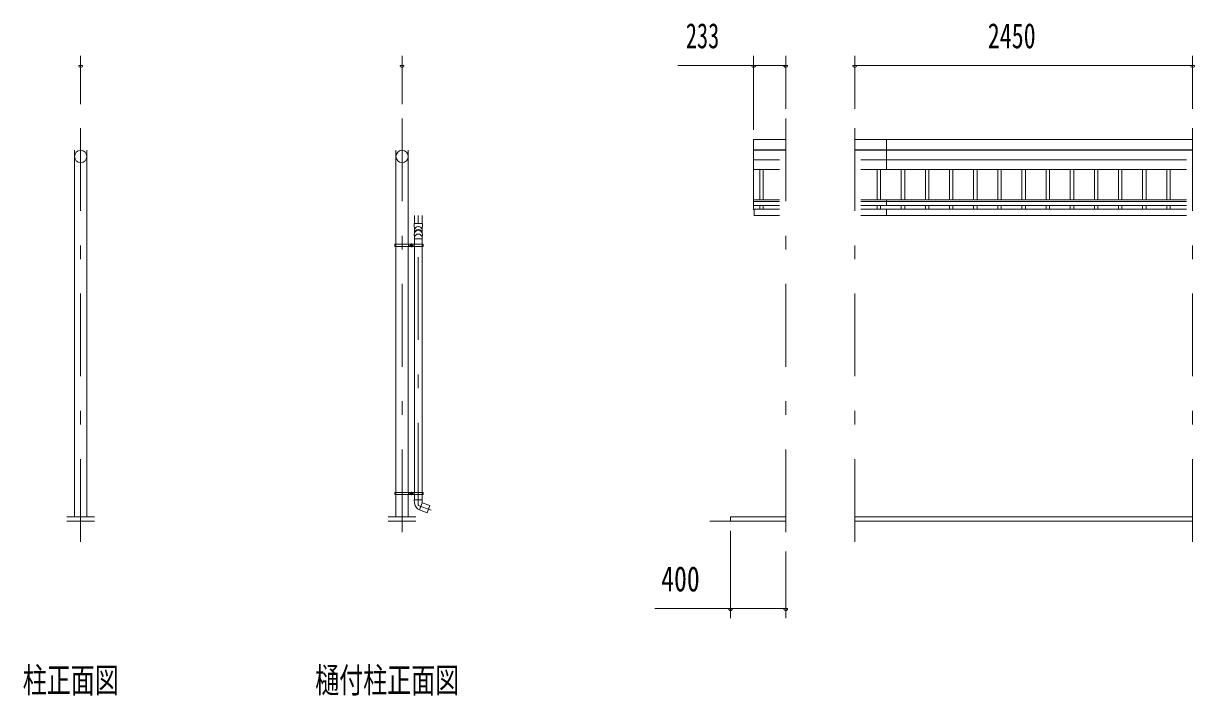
# Model space of a CAD drawing. Units: millimetres, scale not verified. Extents: x -31992 to 32005, y -14700 to 14700.
# Drawn here: x -31092 to -22602, y 1862 to 6738 of the extents above; entities that cross this region are included whole.
import ezdxf
from ezdxf.enums import TextEntityAlignment as Align

# ---------------------------------------------------------------- set-up
doc = ezdxf.new("R2010")
doc.units = ezdxf.units.MM
doc.header["$LTSCALE"] = 50
doc.linetypes.add('USER3', pattern=[24, 12, -5, 2, -5])
for name, color, linetype, lineweight in [('0-2_1-07BOLD', 7, 'Continuous', 18), ('0-3_1-27CENTER', 3, 'USER3', 18), ('0-4_1-47THIN', 4, 'Continuous', 18), ('0-5_1-57DIM', 3, 'Continuous', 18)]:
    doc.layers.add(name, color=color, linetype=linetype, lineweight=lineweight)
doc.styles.add('ＭＳ ゴシック', font='')
doc.styles.get('ＭＳ ゴシック').set_extended_font_data('MS Gothic')

msp = doc.modelspace()

# ---------------------------------------------------------------- linework, layer by layer
at = {"layer": '0-2_1-07BOLD'}
for p, q in [((-25065.59, 5896.54), (-22615.59, 5896.54)), ((-24835.59, 5678.35), (-24835.59, 5896.54)), ((-30721.33, 3157.54), (-30721.33, 5817.32)), ((-30632.23, 5817.32), (-30632.23, 3157.54)), ((-28391.59, 5817.32), (-28391.59, 5135.54)), ((-28302.5, 5135.54), (-28302.5, 5817.32)), ((-25798.59, 5821.4), (-25565.59, 5821.4)), ((-25565.59, 5817.32), (-25798.59, 5817.32)), ((-22615.59, 5821.4), (-25065.59, 5821.4)), ((-25065.59, 5817.32), (-22615.59, 5817.32)), ((-25798.59, 5747.84), (-25610.14, 5747.84)), ((-22660.14, 5747.84), (-25021.05, 5747.84)), ((-25610.14, 5678.35), (-25798.59, 5678.35)), ((-25021.05, 5678.35), (-22660.14, 5678.35)), ((-25798.59, 5456.72), (-25610.14, 5456.72)), ((-25610.14, 5446.3), (-25798.59, 5446.3)), ((-22660.14, 5456.72), (-25021.05, 5456.72)), ((-25021.05, 5446.3), (-22660.14, 5446.3)), ((-24835.59, 5456.72), (-24835.59, 5416.69)), ((-25798.59, 5416.69), (-25610.14, 5416.69)), ((-25610.14, 5390.36), (-25793.59, 5390.36)), ((-22660.14, 5416.69), (-25021.05, 5416.69)), ((-25021.05, 5390.36), (-22660.14, 5390.36)), ((-24835.59, 5390.36), (-24835.59, 5345.36)), ((-28256.54, 5345.36), (-28256.54, 5285.74)), ((-28201.54, 5285.74), (-28201.54, 5345.36)), ((-22660.14, 5345.36), (-25021.05, 5345.36)), ((-28393.18, 5127.54), (-28399.28, 5127.54)), ((-28393.18, 5135.54), (-28393.18, 5119.54)), ((-28391.58, 5119.54), (-28391.58, 3335.54)), ((-28302.5, 3386.14), (-28302.5, 5117.54)), ((-28302.49, 5119.54), (-28302.49, 3335.54)), ((-28300.88, 5135.54), (-28300.88, 5119.54)), ((-28258.13, 5135.54), (-28258.13, 5119.54)), ((-28201.54, 5176.09), (-28256.54, 5176.09)), ((-28256.54, 5119.54), (-28256.54, 3335.54)), ((-28201.53, 3335.54), (-28201.53, 5119.54)), ((-28199.93, 5119.54), (-28199.93, 5135.54)), ((-28199.93, 5127.54), (-28193.83, 5127.54)), ((-28399.28, 3327.54), (-28393.18, 3327.54)), ((-28393.18, 3335.54), (-28393.18, 3319.54)), ((-28391.58, 3319.54), (-28391.58, 3157.54)), ((-28302.5, 3335.54), (-28302.5, 3370.14)), ((-28302.5, 3157.54), (-28302.5, 3319.54)), ((-28302.49, 3319.54), (-28302.49, 3157.54)), ((-28300.88, 3319.54), (-28300.88, 3335.54)), ((-28258.13, 3335.54), (-28258.13, 3319.54)), ((-28256.54, 3319.54), (-28256.54, 3282.63)), ((-28201.53, 3282.63), (-28201.53, 3319.54)), ((-28199.93, 3319.54), (-28199.93, 3335.54)), ((-28199.93, 3327.54), (-28193.83, 3327.54)), ((-28258.04, 3282.63), (-28200.03, 3282.63)), ((-28256.28, 3256.84), (-28258.04, 3282.63)), ((-28220.34, 3208.95), (-28201.53, 3260.63)), ((-30576.78, 3157.54), (-30776.78, 3157.54)), ((-28447.04, 3157.54), (-28247.05, 3157.54)), ((-22615.59, 3157.54), (-25065.59, 3157.54)), ((-30776.78, 3127.54), (-30576.78, 3127.54)), ((-28247.05, 3127.54), (-28447.04, 3127.54)), ((-26115.59, 3127.54), (-25565.59, 3127.54)), ((-25065.59, 3127.54), (-22615.59, 3127.54))]:
    msp.add_line(p, q, dxfattribs=at)
for points in [[(-25565.59, 5896.54), (-25798.59, 5896.54), (-25798.59, 5387.78), (-25793.59, 5387.78)], [(-25793.59, 5390.36), (-25793.59, 5345.36), (-25610.14, 5345.36)], [(-28201.54, 5217.98), (-28201.54, 5236.07), (-28199.53, 5285.74), (-28258.53, 5285.74), (-28256.54, 5236.07), (-28256.54, 5217.97)], [(-28258.52, 5209), (-28256.54, 5183.03), (-28256.54, 5135.54)], [(-28201.54, 5135.54), (-28201.54, 5183.03), (-28199.53, 5208.87)], [(-28200.04, 3282.63), (-28201.53, 3260.63), (-28145.15, 3240.11), (-28163.96, 3188.43), (-28220.06, 3208.85)], [(-25565.59, 3157.54), (-25965.59, 3157.54), (-25965.59, 3127.54)]]:
    msp.add_lwpolyline(points, dxfattribs=at)
for points in [[(-28193.83, 5119.54), (-28399.28, 5119.54), (-28399.28, 5135.54), (-28193.83, 5135.54)], [(-28274.51, 5130.42), (-28279.51, 5133.31), (-28284.51, 5130.42), (-28284.51, 5124.65), (-28279.51, 5121.76), (-28274.51, 5124.65)], [(-28399.28, 3335.54), (-28193.83, 3335.54), (-28193.83, 3319.54), (-28399.28, 3319.54)], [(-28274.51, 3324.65), (-28274.51, 3330.43), (-28279.51, 3333.31), (-28284.51, 3330.43), (-28284.51, 3324.65), (-28279.51, 3321.76)]]:
    msp.add_lwpolyline(points, close=True, dxfattribs=at)
for centre, radius in [((-30676.78, 5772.77), 44.55), ((-28347.05, 5772.77), 44.55), ((-28279.51, 5127.54), 6.25), ((-28279.51, 5127.54), 4.9), ((-28279.51, 3327.54), 6.25), ((-28279.51, 3327.54), 4.9)]:
    msp.add_circle(centre, radius, dxfattribs=at)
for centre, radius, start, end in [((-30676.78, 5772.09), 44.55, 180, 0), ((-28347.05, 5772.09), 44.55, 180, 0), ((-28229.04, 5236.37), 27.55, 3.55867, 176.44133), ((-28229.04, 5207.16), 29.55, 3.56303, 176.43697), ((-28229.04, 5215.66), 27.55, 3.55867, 176.44133), ((-28229.04, 5182.05), 27.55, 3.55867, 176.44133), ((-28201.4, 3260.59), 55, 183.90576, 250.16731)]:
    msp.add_arc(centre, radius, start, end, dxfattribs=at)
at = {"layer": '0-3_1-27CENTER'}
for p, q in [((-30676.78, 2977.54), (-30676.78, 6047.54)), ((-28347.04, 6047.54), (-28347.04, 2977.54)), ((-25565.59, 6047.54), (-25565.59, 2977.54)), ((-25065.59, 2977.54), (-25065.59, 6047.54)), ((-22615.59, 2977.54), (-22615.59, 6047.54)), ((-28229.04, 3241.38), (-28229.04, 5345.36)), ((-28267.01, 5127.54), (-28292.01, 5127.54)), ((-28279.51, 5140.04), (-28279.51, 5115.04)), ((-28292.01, 3327.54), (-28267.01, 3327.54)), ((-28279.51, 3340.04), (-28279.51, 3315.04)), ((-28229.05, 3241.38), (-28135.77, 3207.43))]:
    msp.add_line(p, q, dxfattribs=at)
at = {"layer": '0-4_1-47THIN'}
for p, q in [((-25753.09, 5678.35), (-25753.09, 5456.72)), ((-25728.09, 5456.72), (-25728.09, 5678.35)), ((-24903.09, 5456.72), (-24903.09, 5678.35)), ((-24878.09, 5678.35), (-24878.09, 5456.72)), ((-24728.09, 5678.35), (-24728.09, 5456.72)), ((-24703.09, 5456.72), (-24703.09, 5678.35)), ((-24553.09, 5456.72), (-24553.09, 5678.35)), ((-24528.09, 5678.35), (-24528.09, 5456.72)), ((-24378.09, 5678.35), (-24378.09, 5456.72)), ((-24353.09, 5456.72), (-24353.09, 5678.35)), ((-24203.09, 5456.72), (-24203.09, 5678.35)), ((-24178.09, 5678.35), (-24178.09, 5456.72)), ((-24028.09, 5678.35), (-24028.09, 5456.72)), ((-24003.09, 5456.72), (-24003.09, 5678.35)), ((-23853.09, 5456.72), (-23853.09, 5678.35)), ((-23828.09, 5678.35), (-23828.09, 5456.72)), ((-23678.09, 5678.35), (-23678.09, 5456.72)), ((-23653.09, 5456.72), (-23653.09, 5678.35)), ((-23503.09, 5456.72), (-23503.09, 5678.35)), ((-23478.09, 5678.35), (-23478.09, 5456.72)), ((-23328.09, 5678.35), (-23328.09, 5456.72)), ((-23303.09, 5456.72), (-23303.09, 5678.35)), ((-23153.09, 5456.72), (-23153.09, 5678.35)), ((-23128.09, 5678.35), (-23128.09, 5456.72)), ((-22978.09, 5678.35), (-22978.09, 5456.72)), ((-22953.09, 5456.72), (-22953.09, 5678.35)), ((-22803.09, 5456.72), (-22803.09, 5678.35)), ((-22778.09, 5678.35), (-22778.09, 5456.72)), ((-25753.09, 5416.69), (-25753.09, 5390.36)), ((-25728.09, 5390.36), (-25728.09, 5416.69)), ((-24903.09, 5390.36), (-24903.09, 5416.69)), ((-24878.09, 5416.69), (-24878.09, 5390.36)), ((-24728.09, 5416.69), (-24728.09, 5390.36)), ((-24703.09, 5390.36), (-24703.09, 5416.69)), ((-24553.09, 5390.36), (-24553.09, 5416.69)), ((-24528.09, 5416.69), (-24528.09, 5390.36)), ((-24378.09, 5416.69), (-24378.09, 5390.36)), ((-24353.09, 5390.36), (-24353.09, 5416.69)), ((-24203.09, 5390.36), (-24203.09, 5416.69)), ((-24178.09, 5416.69), (-24178.09, 5390.36)), ((-24028.09, 5416.69), (-24028.09, 5390.36)), ((-24003.09, 5390.36), (-24003.09, 5416.69)), ((-23853.09, 5390.36), (-23853.09, 5416.69)), ((-23828.09, 5416.69), (-23828.09, 5390.36)), ((-23678.09, 5416.69), (-23678.09, 5390.36)), ((-23653.09, 5390.36), (-23653.09, 5416.69)), ((-23503.09, 5390.36), (-23503.09, 5416.69)), ((-23478.09, 5416.69), (-23478.09, 5390.36)), ((-23328.09, 5416.69), (-23328.09, 5390.36)), ((-23303.09, 5390.36), (-23303.09, 5416.69)), ((-23153.09, 5390.36), (-23153.09, 5416.69)), ((-23128.09, 5416.69), (-23128.09, 5390.36)), ((-22978.09, 5416.69), (-22978.09, 5390.36)), ((-22953.09, 5390.36), (-22953.09, 5416.69)), ((-22803.09, 5390.36), (-22803.09, 5416.69)), ((-22778.09, 5416.69), (-22778.09, 5390.36))]:
    msp.add_line(p, q, dxfattribs=at)
at = {"layer": '0-5_1-57DIM'}
for p, q in [((-30676.78, 6152.54), (-30676.78, 6502.53)), ((-28347.05, 6502.53), (-28347.05, 6152.54)), ((-25798.59, 6502.54), (-25798.59, 5966.54)), ((-25565.59, 6502.54), (-25565.59, 6117.54)), ((-25065.59, 6117.54), (-25065.59, 6502.54)), ((-22615.59, 6117.54), (-22615.59, 6502.54)), ((-30662.78, 6432.54), (-30690.78, 6432.54)), ((-28333.05, 6432.54), (-28361.05, 6432.54)), ((-26348.09, 6432.54), (-25798.59, 6432.54)), ((-25784.59, 6432.54), (-25812.59, 6432.54)), ((-25798.59, 6432.54), (-25565.59, 6432.54)), ((-25551.59, 6432.54), (-25579.59, 6432.54)), ((-25051.59, 6432.54), (-25079.59, 6432.54)), ((-25065.59, 6432.54), (-22615.59, 6432.54)), ((-22601.59, 6432.54), (-22629.59, 6432.54)), ((-25965.59, 2422.54), (-25965.59, 3057.54)), ((-25565.59, 2907.54), (-25565.59, 2422.54)), ((-25965.59, 2492.54), (-26515.09, 2492.54)), ((-25951.59, 2492.54), (-25979.59, 2492.54)), ((-25965.59, 2492.54), (-25565.59, 2492.54)), ((-25551.59, 2492.54), (-25579.59, 2492.54))]:
    msp.add_line(p, q, dxfattribs=at)
for centre in [(-30676.78, 6432.54), (-28347.05, 6432.54), (-25798.59, 6432.54), (-25565.59, 6432.54), (-25065.59, 6432.54), (-22615.59, 6432.54), (-25965.59, 2492.54), (-25565.59, 2492.54)]:
    msp.add_arc(centre, 14, 180, 0, dxfattribs=at)

# ---------------------------------------------------------------- texts
at = {"layer": '0-5_1-57DIM', "color": 7, "style": 'ＭＳ ゴシック'}
for s, width, p in [('233', 0.65, (-26289.54, 6502.54)), ('2450', 0.7, (-24101, 6502.54)), ('400', 0.75, (-26468.02, 2562.54)), ('柱正面図', 0.7, (-31096.78, 1827.4)), ('樋付柱正面図', 0.7, (-28977.04, 1827.4))]:
    msp.add_text(s, height=182.3, dxfattribs=dict(at, width=width)).set_placement(p, align=Align.BOTTOM_LEFT)

doc.saveas('drawing.dxf')
